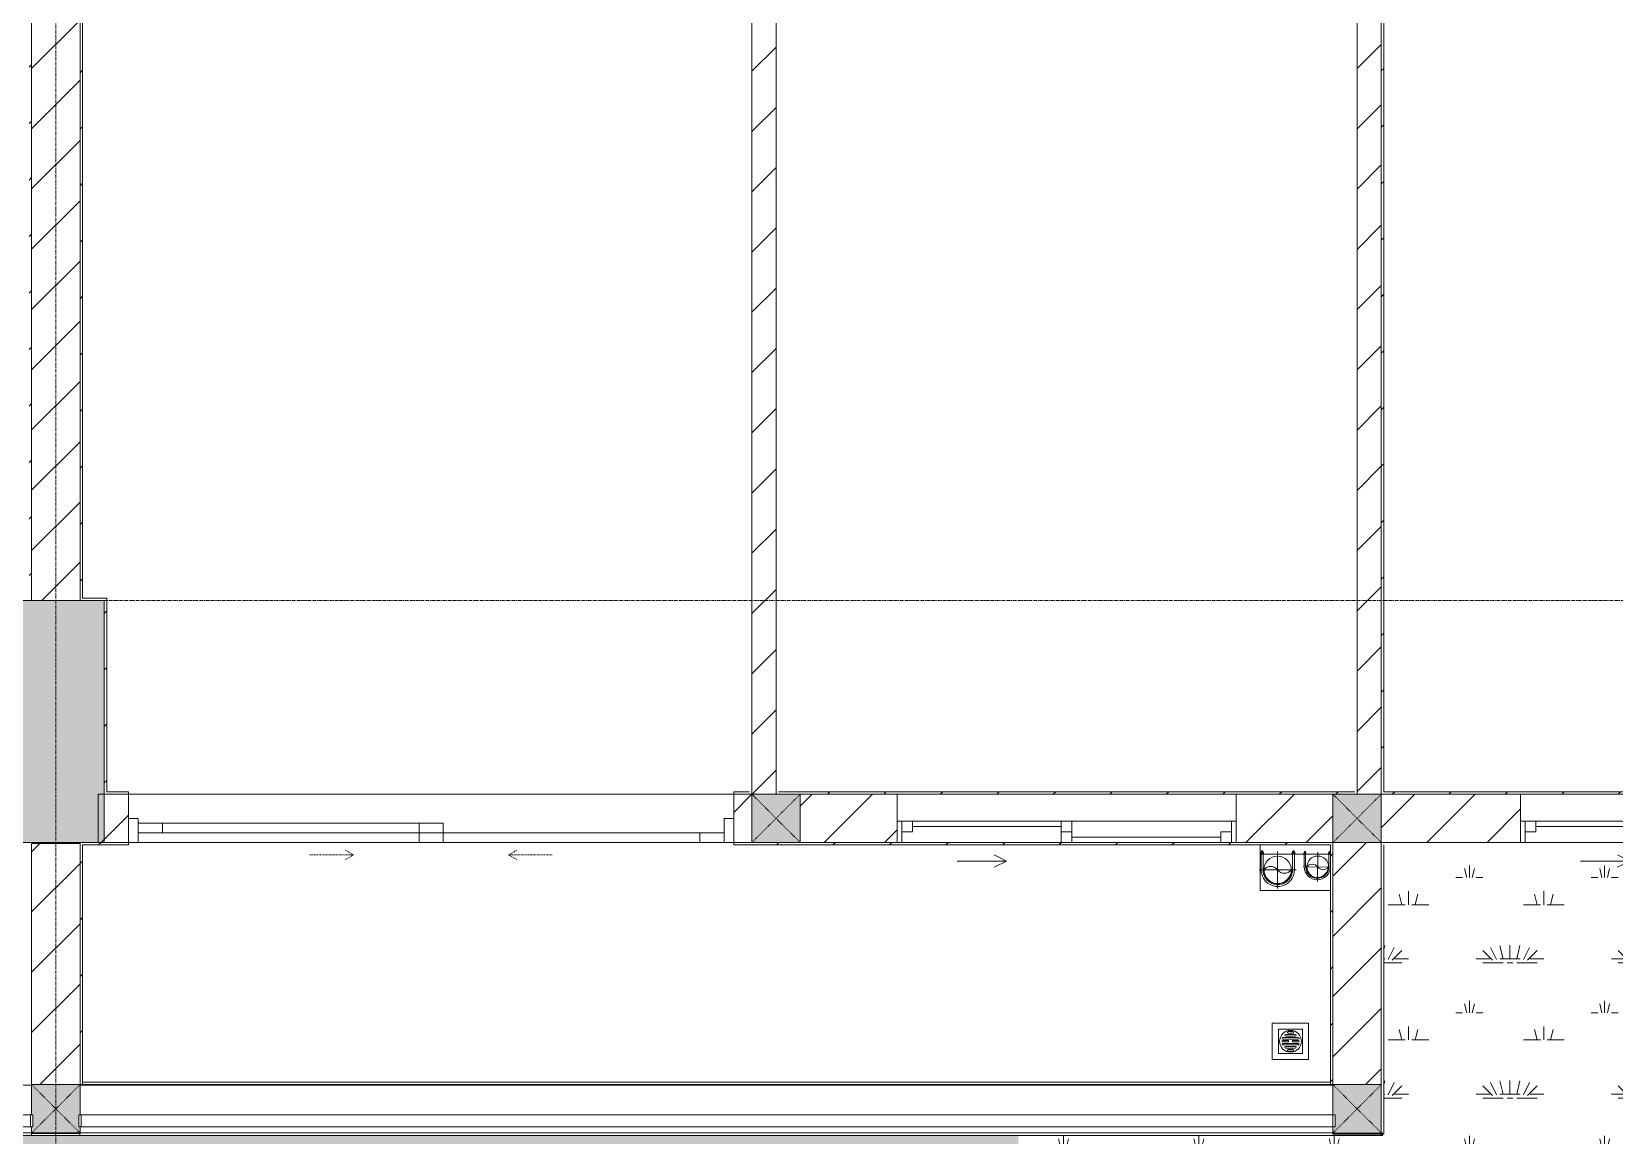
# Model space of a CAD drawing. Header units: millimetres. Extents: x 5359 to 218750, y -16347 to 109893.
# Drawn here: x 69053 to 75590, y 23327 to 27887 of the extents above; entities that cross this region are included whole.
import ezdxf

# ---------------------------------------------------------------- set-up
doc = ezdxf.new("R2010")
doc.units = ezdxf.units.MM
for name, pattern in [('Dash', [6, 3, -3]), ('Grid Line', [22.225, 12.7, -3.175, 3.175, -3.175]), ('IMPORT-CENTER _3_', [10.16, 6.35, -1.27, 1.27, -1.27])]:
    doc.linetypes.add(name, pattern=pattern)
for name, color, linetype, lineweight in [('0-1', 7, 'Continuous', 5), ('A-DOOR', 31, 'Continuous', 9), ('A-DOOR-FRAM', 31, 'Continuous', 9), ('A-DOOR-HDLN', 31, 'Dash', 9), ('A-FLOR-1', 9, 'Continuous', 9), ('A-FLOR-HRAL', 11, 'Continuous', 9), ('A-FLOR-PATT', 8, 'Continuous', 9), ('A-GLAZ', 151, 'Continuous', 9), ('A-WALL', 113, 'Continuous', 9), ('A-WALL-1', 53, 'Continuous', 18), ('A-WALL-2', 9, 'Continuous', 9), ('A-WALL-3', 113, 'Continuous', 18), ('A-WALL-PATT-1', 10, 'Continuous', 9), ('A-WALL-PATT-2', 9, 'Continuous', 9), ('A-WALL-PATT-3', 111, 'Continuous', 9), ('G-IMPT', 8, 'Continuous', 9), ('G-IMPT-1', 8, 'IMPORT-CENTER _3_', 9), ('I-WALL-1', 53, 'Continuous', 18), ('I-WALL-2', 9, 'Continuous', 9), ('M-EQPM', 50, 'Continuous', 9), ('S-BEAM-1', 9, 'Continuous', 9), ('S-COLS', 52, 'Continuous', 9), ('S-COLS-1', 253, 'Continuous', 5), ('S-COLS-2', 53, 'Continuous', 18), ('S-COLS-4', 52, 'Continuous', 18), ('S-COLS-5', 52, 'Dash', 9), ('S-COLS-HDLN', 52, 'Dash', 9), ('S-GRID-1', 1, 'Grid Line', 9)]:
    doc.layers.add(name, color=color, linetype=linetype, lineweight=lineweight)
pattern_1 = [(45, (0, 0), (-124.4508, 124.4508), [])]
pattern_2 = [(45, (0, 0), (-116.67262, 116.67262), [])]
pattern_3 = [(0, (167.64, 11.2), (558.8, 558.8), [83.82, -16.764, 22.352, -16.764, -419.1]), (0, (167.64, 11.2), (558.8, 558.8), [-139.7, 83.82, -335.28]), (0, (139.7, 27.94), (558.8, 558.8), [55.88, -41.91, 83.82, -41.91, -335.28]), (0, (139.7, 27.94), (558.8, 558.8), [-223.52, 55.88, -279.4]), (0, (335.3, 251.46), (558.8, 558.8), [69.85, -27.94, 69.85, -391.16]), (0, (55.9, 363.2), (558.8, 558.8), [27.94, -55.88, 27.94, -447.04]), (90, (111.76, 363.2), (-558.8, 558.8), [50.292, -508.508]), (90, (279.4, 27.94), (-558.8, 558.8), [55.88, -502.92]), (90, (419.1, 251.46), (-558.8, 558.8), [55.88, -502.92]), (45, (352.04, 22.35), (0, 558.7996), [55.88, -734.383]), (135, (206.76, 22.35), (-558.7996, 0), [55.88, -734.383]), (63.435, (335.28, 25.15), (-0.0005, 558.8001), [55.88, -1193.635]), (75.964, (307.34, 27.94), (-0.00237, 558.80038), [55.88, -2248.111]), (75.964, (447.04, 251.46), (-0.00237, 558.80038), [44.704, -2259.287]), (75.964, (122.94, 363.22), (-0.00237, 558.80038), [39.116, -2264.875]), (104.036, (251.46, 27.94), (0.00237, 558.80038), [55.88, -2248.111]), (104.036, (391.16, 251.46), (0.00237, 558.80038), [44.704, -2259.287]), (104.036, (100.58, 363.22), (0.00237, 558.80038), [39.116, -2264.875]), (116.565, (223.52, 25.15), (0.0005, 558.8001), [55.88, -1193.634])]

# ---------------------------------------------------------------- blocks, each defined once
blk = doc.blocks.new('NCV_TKTC_KET CAU_rvt-1-TKCS_MB ĐỊNH VỊ CỔNG-HÀNG RÀO')
at = {"layer": 'S-COLS-1'}
blk.add_hatch(color=256, dxfattribs=at).paths.add_polyline_path([(69352.6, 24536.9), (69352.6, 25536.9), (68952.6, 25536.9), (68952.6, 24536.9)])
at = {"layer": 'S-BEAM-1'}
for p, q in [((69052.6, 23535.3), (66052.6, 23535.3)), ((74427.6, 23535.3), (69252.6, 23535.3))]:
    blk.add_line(p, q, dxfattribs=at)
at = {"layer": 'S-COLS-2'}
for p, q in [((69352.6, 25536.9), (68952.6, 25536.9)), ((69352.6, 24536.9), (69352.6, 25536.9)), ((68952.6, 24536.9), (69352.6, 24536.9))]:
    blk.add_line(p, q, dxfattribs=at)
blk = doc.blocks.new('NCV_TKTC_TANG 1_rvt-1-TKCS_MB ĐỊNH VỊ CỔNG-HÀNG RÀO')
at = {"layer": 'A-WALL-PATT-1'}
h = blk.add_hatch(dxfattribs=at)
h.set_pattern_fill('FP_2', color=256, style=0, pattern_type=2)
h.set_pattern_definition(pattern_1)
h.paths.add_polyline_path([(74527.6, 24736.9), (74627.6, 24736.9), (74627.6, 28836.9), (74527.6, 28836.9), (74527.6, 25075.3)])
h.paths.add_polyline_path([(74577.6, 29036.9), (74627.6, 29036.9), (74627.6, 29786.9), (74527.6, 29786.9), (74527.6, 29036.9), (74538, 29036.9)])
h.paths.add_polyline_path([(74577.6, 30686.9), (74627.6, 30686.9), (74627.6, 31136.9), (74527.6, 31136.9), (74527.6, 30686.9)])
h = blk.add_hatch(dxfattribs=at)
h.set_pattern_fill('FP_2', color=256, style=0, pattern_type=2)
h.set_pattern_definition(pattern_1)
h.paths.add_polyline_path([(72127.6, 24737.4), (72127.6, 28836.9), (72027.6, 28836.9), (72027.6, 24737.4)])
h.paths.add_polyline_path([(72027.6, 29036.9), (72127.6, 29036.9), (72127.6, 29536.9), (72027.6, 29536.9)])
at = {"layer": 'A-WALL-PATT-2'}
h = blk.add_hatch(dxfattribs=at)
h.set_pattern_fill('FP_3', color=256, style=0, pattern_type=2)
h.set_pattern_definition(pattern_2)
h.paths.add_polyline_path([(69052.6, 25546.9), (69052.6, 32236.9), (69042.6, 32236.9), (69042.6, 25546.9)])
h = blk.add_hatch(dxfattribs=at)
h.set_pattern_fill('FP_3', color=256, style=0, pattern_type=2)
h.set_pattern_definition(pattern_2)
h.paths.add_polyline_path([(69262.6, 25546.9), (69262.6, 32236.9), (69252.6, 32236.9), (69252.6, 25546.9)])
h = blk.add_hatch(dxfattribs=at)
h.set_pattern_fill('FP_3', color=256, style=0, pattern_type=2)
h.set_pattern_definition(pattern_2)
h.paths.add_polyline_path([(74637.6, 24736.9), (74637.6, 29786.9), (74627.6, 29786.9), (74627.6, 24736.9)])
h.paths.add_polyline_path([(74627.6, 30686.9), (74637.6, 30686.9), (74637.6, 30786.9), (74627.6, 30786.9)])
h = blk.add_hatch(dxfattribs=at)
h.set_pattern_fill('FP_3', color=256, style=0, pattern_type=2)
h.set_pattern_definition(pattern_2)
h.paths.add_polyline_path([(69352.6, 24736.9), (69362.6, 24736.9), (69362.6, 25546.9), (69352.6, 25546.9), (69352.6, 25075.3)])
h = blk.add_hatch(dxfattribs=at)
h.set_pattern_fill('FP_3', color=256, style=0, pattern_type=2)
h.set_pattern_definition(pattern_2)
h.paths.add_polyline_path([(74517.6, 24736.9), (74517.6, 24746.9), (72137.6, 24746.9), (72137.6, 24736.9), (74353.5, 24736.9)])
h = blk.add_hatch(dxfattribs=at)
h.set_pattern_fill('FP_3', color=256, style=0, pattern_type=2)
h.set_pattern_definition(pattern_2)
h.paths.add_polyline_path([(77067.6, 24736.9), (77067.6, 24746.9), (74637.6, 24746.9), (74637.6, 24736.9), (76602.6, 24736.9)])
h = blk.add_hatch(dxfattribs=at)
h.set_pattern_fill('FP_3', color=256, style=0, pattern_type=2)
h.set_pattern_definition(pattern_2)
h.paths.add_polyline_path([(69262.6, 24526.9), (69452.6, 24526.9), (69452.6, 24536.9), (69252.6, 24536.9), (69252.6, 24526.9)])
h.paths.add_polyline_path([(73143.1, 24526.9), (74417.1, 24526.9), (74417.1, 24536.9), (71952.6, 24536.9), (71952.6, 24526.9), (72627.6, 24526.9)])
h = blk.add_hatch(dxfattribs=at)
h.set_pattern_fill('FP_3', color=256, style=0, pattern_type=2)
h.set_pattern_definition(pattern_2)
h.paths.add_polyline_path([(69252.6, 23536.9), (69262.6, 23536.9), (69262.6, 24526.9), (69252.6, 24526.9), (69252.6, 24089)])
h = blk.add_hatch(dxfattribs=at)
h.set_pattern_fill('FP_3', color=256, style=0, pattern_type=2)
h.set_pattern_definition(pattern_2)
h.paths.add_polyline_path([(74417.1, 23536.9), (74427.1, 23536.9), (74427.1, 24536.9), (74417.1, 24536.9), (74417.1, 24089)])
at = {"layer": 'A-FLOR-1'}
for p, q in [((69452.6, 24736.9), (71952.6, 24736.9)), ((71952.6, 24736.9), (69452.6, 24736.9)), ((69492.6, 24536.9), (70652.6, 24536.9))]:
    blk.add_line(p, q, dxfattribs=at)
at = {"layer": 'A-WALL-1'}
for p, q in [((72027.6, 28836.9), (72027.6, 24737.4)), ((72127.6, 24737.4), (72127.6, 28836.9)), ((74527.6, 28836.9), (74527.6, 24736.9)), ((72027.6, 24737.4), (72127.6, 24737.4)), ((74527.6, 24736.9), (74627.6, 24736.9))]:
    blk.add_line(p, q, dxfattribs=at)
at = {"layer": 'A-WALL-2'}
for p, q in [((74627.6, 24736.9), (74627.6, 28836.9)), ((74627.6, 28836.9), (74627.6, 24736.9))]:
    blk.add_line(p, q, dxfattribs=at)
at = {"layer": 'I-WALL-1'}
for p, q in [((69052.6, 25546.9), (69052.6, 32236.9)), ((69252.6, 32236.9), (69252.6, 25546.9)), ((69262.6, 25546.9), (69262.6, 32226.9)), ((74637.6, 24746.9), (74637.6, 29786.9)), ((68952.6, 25536.9), (69052.6, 25536.9)), ((69052.6, 25536.9), (69052.6, 25546.9)), ((69252.6, 25546.9), (69252.6, 25536.9)), ((69252.6, 25536.9), (69352.6, 25536.9)), ((69352.6, 25546.9), (69262.6, 25546.9)), ((69362.6, 25546.9), (69352.6, 25546.9)), ((69352.6, 25536.9), (69352.6, 24736.9)), ((69362.6, 24746.9), (69362.6, 25546.9)), ((69352.6, 24736.9), (69362.6, 24736.9)), ((69452.6, 24746.9), (69362.6, 24746.9)), ((69362.6, 24736.9), (69452.6, 24736.9)), ((69452.6, 24736.9), (69452.6, 24746.9)), ((72017.6, 24746.9), (71952.6, 24746.9)), ((71952.6, 24746.9), (71952.6, 24736.9)), ((71952.6, 24736.9), (72027.6, 24736.9)), ((72027.6, 24736.9), (72027.6, 24746.9)), ((74517.6, 24746.9), (72137.6, 24746.9)), ((72137.6, 24736.9), (72627.6, 24736.9)), ((74027.6, 24736.9), (74517.6, 24736.9)), ((74627.6, 24736.9), (74637.6, 24736.9)), ((77067.6, 24746.9), (74637.6, 24746.9)), ((74637.6, 24736.9), (75202.6, 24736.9)), ((69452.6, 24536.9), (69252.6, 24536.9)), ((69252.6, 24536.9), (69252.6, 24526.9)), ((69252.6, 24526.9), (69252.6, 23536.9)), ((69262.6, 24526.9), (69452.6, 24526.9)), ((69262.6, 23536.9), (69262.6, 24526.9)), ((69452.6, 24526.9), (69452.6, 24536.9)), ((72627.6, 24536.9), (71952.6, 24536.9)), ((71952.6, 24536.9), (71952.6, 24526.9)), ((71952.6, 24526.9), (74417.1, 24526.9)), ((74417.1, 24536.9), (74027.6, 24536.9)), ((74427.1, 24536.9), (74417.1, 24536.9)), ((74417.1, 24526.9), (74417.1, 23536.9)), ((74427.1, 23536.9), (74427.1, 24536.9)), ((69252.6, 23536.9), (69262.6, 23536.9)), ((74417.1, 23536.9), (74427.1, 23536.9))]:
    blk.add_line(p, q, dxfattribs=at)
at = {"layer": 'I-WALL-2'}
for p, q in [((69262.6, 23546.9), (74417.1, 23546.9)), ((74417.1, 23536.9), (69262.6, 23536.9))]:
    blk.add_line(p, q, dxfattribs=at)
blk = doc.blocks.new('1_FAMILY RVT - W01-WxH 1400x1400xmm-389822-TKCS_MB ĐỊNH VỊ CỔNG-HÀNG RÀO')
at = {"layer": 'A-GLAZ'}
for p, q in [((248.4, 172.39), (299.2, 197.79)), ((248.4, 172.39), (299.2, 146.99)), ((248.4, 172.39), (451.6, 172.39)), ((-700, 96.19), (-700, -103.81)), ((700, 96.19), (-700, 96.19)), ((-700, 96.19), (-636.5, 96.19)), ((-680.95, 96.19), (-680.95, 7.29)), ((-636.5, 96.19), (-22.225, 96.19)), ((-636.5, 96.19), (-636.5, 51.74)), ((-636.5, 73.965), (-22.225, 73.965)), ((-22.225, 7.29), (-22.225, 96.19)), ((-22.225, 96.19), (22.225, 96.19)), ((22.225, 96.19), (680.95, 96.19)), ((22.225, 96.19), (22.225, 7.29)), ((680.95, 96.19), (700, 96.19)), ((680.95, 96.19), (680.95, 7.29)), ((700, -103.81), (700, 96.19)), ((-700, 7.29), (-680.95, 7.29)), ((-636.5, 51.74), (-680.95, 51.74)), ((-680.95, 7.29), (-22.225, 7.29)), ((22.225, 51.74), (-22.225, 51.74)), ((-22.225, 7.29), (22.225, 7.29)), ((22.225, 29.515), (636.5, 29.515)), ((22.225, 7.29), (636.5, 7.29)), ((636.5, 51.74), (636.5, 7.29)), ((680.95, 51.74), (636.5, 51.74)), ((636.5, 7.29), (700, 7.29)), ((-700, -103.81), (700, -103.81))]:
    blk.add_line(p, q, dxfattribs=at)
blk = doc.blocks.new('DEG_02-DEG_03 - DEG_02-2500x2400mm-CỬA ĐI 02 CÁNH TRƯỢT-625766-TKCS_MB ĐỊNH VỊ CỔNG-HÀNG RÀO')
at = {"layer": 'A-DOOR'}
for p, q in [((-1110, 100), (-1210, 100)), ((-1210, 100), (-1210, 60)), ((-1110, 60), (-1110, 100)), ((-1110, 100), (-50, 100)), ((50, 100), (-50, 100)), ((-50, 100), (-50, 60)), ((50, 60), (50, 100)), ((-1210, 60), (-1110, 60)), ((-50, 60), (-1110, 60)), ((50, 60), (-50, 60)), ((-50, 60), (-50, 20)), ((-50, 60), (50, 60)), ((-50, 20), (50, 20)), ((50, 20), (50, 60)), ((50, 60), (1110, 60)), ((1110, 20), (50, 20)), ((1210, 60), (1110, 60)), ((1110, 60), (1110, 20)), ((1110, 20), (1210, 20)), ((1210, 20), (1210, 60))]:
    blk.add_line(p, q, dxfattribs=at)
at = {"layer": 'A-DOOR-FRAM'}
for p, q in [((-1210, 100), (-1250, 100)), ((-1250, 100), (-1250, 0)), ((-1210, 0), (-1210, 100)), ((1250, 100), (1210, 100)), ((1210, 100), (1210, 0)), ((1250, 0), (1250, 100)), ((-1250, 0), (-1210, 0)), ((1210, 0), (1250, 0))]:
    blk.add_line(p, q, dxfattribs=at)
at = {"layer": 'A-DOOR-HDLN'}
for p, q in [((-500.4, 151.1), (-320.4, 151.1)), ((-320.4, 151.1), (-355, 171.1)), ((-320.4, 151.1), (-355, 131.1)), ((320.4, 151.1), (355, 171.1)), ((320.4, 151.1), (355, 131.1)), ((500.4, 151.1), (320.4, 151.1))]:
    blk.add_line(p, q, dxfattribs=at)
blk = doc.blocks.new('Railing - 50 x 10mm-1251311-TKCS_MB ĐỊNH VỊ CỔNG-HÀNG RÀO')
at = {"layer": 'A-FLOR-HRAL'}
for p, q in [((25, 5), (-25, 5)), ((-25, 5), (-25, -5)), ((25, -5), (25, 5)), ((-25, -5), (25, -5))]:
    blk.add_line(p, q, dxfattribs=at)
blk = doc.blocks.new('Railing - Railing-1602710-TKCS_MB ĐỊNH VỊ CỔNG-HÀNG RÀO')
at = {"layer": 'A-FLOR-HRAL'}
for p, q in [((69047.6, 23412.4), (66057.6, 23412.4)), ((66057.6, 23362.4), (69047.6, 23362.4))]:
    blk.add_line(p, q, dxfattribs=at)
at = {"rotation": 90}
for p in [(66052.6, 23387.4), (69052.6, 23387.4)]:
    blk.add_blockref('Railing - 50 x 10mm-1251311-TKCS_MB ĐỊNH VỊ CỔNG-HÀNG RÀO', p, dxfattribs=at)
blk = doc.blocks.new('Railing - Railing-1602730-TKCS_MB ĐỊNH VỊ CỔNG-HÀNG RÀO')
at = {"layer": 'A-FLOR-HRAL'}
for p, q in [((74427.5, 23412.4), (69257.5, 23412.4)), ((69257.5, 23362.4), (74427.5, 23362.4))]:
    blk.add_line(p, q, dxfattribs=at)
at = {"rotation": 90}
for p in [(69252.5, 23387.4), (74432.5, 23387.4)]:
    blk.add_blockref('Railing - 50 x 10mm-1251311-TKCS_MB ĐỊNH VỊ CỔNG-HÀNG RÀO', p, dxfattribs=at)
blk = doc.blocks.new('TKTC_XREF_251221_MB TANG 1 - TKTC_XREF_260130_MB TANG 1_dwg_CUM U_DN100-V180-TKCS_MB ĐỊNH VỊ CỔNG-HÀNG RÀO')
at = {"layer": 'G-IMPT'}
blk.add_hatch(color=256, dxfattribs=at).paths.add_polyline_path([(61, 0), (58.9, 15.8), (52.8, 30.5), (43.1, 43.1), (30.5, 52.8), (15.8, 58.9), (0, 61), (0, 57), (14.8, 55.1), (28.5, 49.4), (40.3, 40.3), (49.4, 28.5), (55.1, 14.8), (55.4, -12.3), (55.1, -14.8), (49.4, -28.5), (40.3, -40.3), (28.5, -49.4), (14.8, -55.1), (0, -57), (0, -61), (15.8, -58.9), (30.5, -52.8), (43.1, -43.1), (52.8, -30.5), (59.4, -12.3)])
for p, q in [((-79.1, 66.6), (-79.1, 63.4)), ((-76.6, 66.6), (-76.6, 63.4)), ((-74.6, 66.6), (-74.6, 63.4)), ((-72.7, 68.8), (-72.7, 60.7)), ((-66.9, 67.9), (-71.7, 67.9)), ((-66.9, 62.1), (-71.7, 62.1)), ((-79.1, -63.4), (-79.1, -66.6)), ((-76.6, -63.4), (-76.6, -66.6)), ((-74.6, -63.4), (-74.6, -66.6)), ((-72.7, -60.7), (-72.7, -69.3)), ((-66.9, -62.1), (-71.7, -62.1)), ((-66.9, -67.9), (-71.7, -67.9)), ((-65, -69), (0, -69))]:
    blk.add_line(p, q, dxfattribs=at)
at = {"layer": 'G-IMPT', "flags": 128}
for points in [[(-72.7, 67.6), (-78.1, 67.6), (-78.1, 62.4), (-72.7, 62.4)], [(-71.7, 59.2), (-66.9, 59.2), (-66.9, 68.8)], [(-65, 68.9), (-65, 57.3), (-66.9, 57.3), (-66.9, 59.2)], [(-65, 61), (0, 61), (0, 57)], [(-72.7, -62.4), (-78.1, -62.4), (-78.1, -67.6), (-72.7, -67.6)], [(-71.7, -70.8), (-66.9, -70.8), (-66.9, -59.2), (-71.7, -59.2)], [(-66.9, -59.2), (-66.9, -57.3), (-65, -57.3), (-65, -72.7), (-66.9, -72.7), (-66.9, -70.8)], [(-65, -61), (0, -61), (0, -57)]]:
    blk.add_lwpolyline(points, dxfattribs=at)
at = {"layer": 'G-IMPT'}
for centre, radius, start, end in [((-78.1, 66.6), 0.96, 90, 180), ((-78.1, 63.4), 0.96, 180, 270), ((-67.9, 65), 4.8, 143.1301, 216.8699), ((-71.1, 60.7), 1.56, 112.61986, 247.38014), ((0, 0), 69, 270, 88.43855), ((0, 0), 61, 270, 90), ((0, 0), 57, 270, 90), ((-78.1, -63.4), 0.96, 90, 180), ((-78.1, -66.6), 0.96, 180, 270), ((-71.1, -60.7), 1.56, 112.61986, 247.38014), ((-67.9, -65), 4.8, 143.1301, 216.8699), ((-71.1, -69.3), 1.56, 112.61986, 247.38014)]:
    blk.add_arc(centre, radius, start, end, dxfattribs=at)
blk = doc.blocks.new('TKTC_XREF_251221_MB TANG 1 - TKTC_XREF_260130_MB TANG 1_dwg_$cc-V181-TKCS_MB ĐỊNH VỊ CỔNG-HÀNG RÀO')
at = {"layer": 'G-IMPT'}
blk.add_circle((0, 0), 0.5, dxfattribs=at)
for centre, radius, start, end in [((0, 0), 0.5, 90, 270), ((0.188, 0.25), 0.313, 126.8699, 233.1301), ((-0.188, -0.25), 0.313, 306.8699, 53.1301)]:
    blk.add_arc(centre, radius, start, end, dxfattribs=at)
at = {"layer": 'G-IMPT-1'}
for p, q in [((-0.673, 0), (0.673, 0)), ((0, -0.673), (0, 0.58))]:
    blk.add_line(p, q, dxfattribs=at)
blk = doc.blocks.new('TKTC_XREF_251221_MB TANG 1 - TKTC_XREF_260130_MB TANG 1_dwg_CUM U_DN100-4202115-TKCS_MB ĐỊNH VỊ CỔNG-HÀNG RÀO')
at = {"layer": 'G-IMPT'}
blk.add_hatch(color=256, dxfattribs=at).paths.add_polyline_path([(0, -61), (0, -57), (14.8, -55.1), (28.5, -49.4), (40.3, -40.3), (49.4, -28.5), (55.1, -14.8), (57, 0), (55.1, 14.8), (49.4, 28.5), (40.3, 40.3), (28.5, 49.4), (14.8, 55.1), (0, 57), (0, 61), (15.8, 58.9), (37.7, 47.3), (43.1, 43.1), (52.8, 30.5), (58.9, 15.8), (61, 0), (58.9, -15.8), (52.8, -30.5), (43.1, -43.1), (30.5, -52.8), (15.8, -58.9)])
for p, q in [((-79.1, 66.6), (-79.1, 63.4)), ((-76.6, 66.6), (-76.6, 63.4)), ((-74.6, 66.6), (-74.6, 63.4)), ((-72.7, 69.3), (-72.7, 60.7)), ((-66.9, 67.9), (-71.7, 67.9)), ((-65, 69), (0, 69)), ((-66.9, 62.1), (-71.7, 62.1)), ((-79.1, -63.4), (-79.1, -66.6)), ((-76.6, -63.4), (-76.6, -66.6)), ((-74.6, -63.4), (-74.6, -66.6)), ((-72.7, -60.7), (-72.7, -69.3)), ((-66.9, -62.1), (-71.7, -62.1)), ((-66.9, -67.9), (-71.7, -67.9)), ((-65, -69), (0, -69))]:
    blk.add_line(p, q, dxfattribs=at)
at = {"layer": 'G-IMPT', "flags": 128}
for points in [[(-72.7, 67.6), (-78.1, 67.6), (-78.1, 62.4), (-72.7, 62.4)], [(-71.7, 59.2), (-66.9, 59.2), (-66.9, 70.8), (-71.7, 70.8)], [(-66.9, 70.8), (-66.9, 72.7), (-65, 72.7), (-65, 57.3), (-66.9, 57.3), (-66.9, 59.2)], [(-65, 61), (0, 61), (0, 57)], [(-72.7, -62.4), (-78.1, -62.4), (-78.1, -67.6), (-72.7, -67.6)], [(-71.7, -70.8), (-66.9, -70.8), (-66.9, -59.2), (-71.7, -59.2)], [(-66.9, -59.2), (-66.9, -57.3), (-65, -57.3), (-65, -72.7), (-66.9, -72.7), (-66.9, -70.8)], [(-65, -61), (0, -61), (0, -57)]]:
    blk.add_lwpolyline(points, dxfattribs=at)
at = {"layer": 'G-IMPT'}
for centre, radius, start, end in [((-78.1, 66.6), 0.96, 90, 180), ((-71.1, 69.3), 1.56, 112.61986, 247.38014), ((-67.9, 65), 4.8, 143.1301, 216.8699), ((0, 0), 69, 270, 90), ((-78.1, 63.4), 0.96, 180, 270), ((-71.1, 60.7), 1.56, 112.61986, 247.38014), ((0, 0), 61, 270, 90), ((0, 0), 57, 270, 90), ((-78.1, -63.4), 0.96, 90, 180), ((-71.1, -60.7), 1.56, 112.61986, 247.38014), ((-67.9, -65), 4.8, 143.1301, 216.8699), ((-78.1, -66.6), 0.96, 180, 270), ((-71.1, -69.3), 1.56, 112.61986, 247.38014)]:
    blk.add_arc(centre, radius, start, end, dxfattribs=at)
blk = doc.blocks.new('TKTC_XREF_251221_MB TANG 1 - TKTC_XREF_260130_MB TANG 1_dwg_$cc-V107-TKCS_MB ĐỊNH VỊ CỔNG-HÀNG RÀO')
at = {"layer": 'G-IMPT'}
blk.add_circle((0, 0), 0.5, dxfattribs=at)
for centre, radius, start, end in [((0, 0), 0.5, 90, 270), ((0.188, 0.25), 0.313, 126.8699, 233.1301), ((-0.188, -0.25), 0.313, 306.8699, 53.1301)]:
    blk.add_arc(centre, radius, start, end, dxfattribs=at)
at = {"layer": 'G-IMPT-1'}
for p, q in [((0, -0.673), (0, 0.673)), ((-0.673, 0), (0.673, 0))]:
    blk.add_line(p, q, dxfattribs=at)
blk = doc.blocks.new('TKTC_XREF_251221_MB TANG 1 - TKTC_XREF_260130_MB TANG 1_dwg_THU NUOC - THU NUOC-444531-TKCS_MB TẦNG 1-4202120-TKCS_MB ĐỊNH VỊ CỔNG-HÀNG RÀO')
at = {"layer": 'M-EQPM'}
for p, q in [((-23.3, 10.8), (40.9, 10.8)), ((40.9, 4.8), (-23.3, 4.8)), ((-11, 23.3), (28.5, 23.3)), ((28.5, 17.3), (-11, 17.3)), ((-1.1, 35.6), (18.5, 35.6)), ((18.5, 29.6), (-1.1, 29.6)), ((-23.3, -13.6), (40.9, -13.6)), ((40.9, -19.6), (-23.3, -19.6)), ((-11, -26.1), (28.5, -26.1)), ((28.5, -32.1), (-11, -32.1)), ((-1.1, -38.5), (18.5, -38.5)), ((18.5, -44.5), (-1.1, -44.5))]:
    blk.add_line(p, q, dxfattribs=at)
at = {"layer": 'M-EQPM', "flags": 128}
for points in [[(83.7, -79.4), (83.7, 70.6), (-66.3, 70.6), (-66.3, -79.4)], [(58.7, -54.4), (58.7, 45.6), (-41.3, 45.6), (-41.3, -54.4)]]:
    blk.add_lwpolyline(points, close=True, dxfattribs=at)
for points in [[(-23.3, -1.2), (0.7, -1.2), (0.7, -7.2), (-23.3, -7.2)], [(40.9, -7.2), (16.7, -7.2), (16.7, -1.2), (40.9, -1.2)]]:
    blk.add_lwpolyline(points, dxfattribs=at)
at = {"layer": 'M-EQPM'}
for centre, radius, start, end in [((8.7, -4.4), 45, 360, 180), ((8.7, -4.4), 45, 360, 180), ((-23.3, 7.8), 3, 90, 270), ((-11, 20.3), 3, 90, 270), ((-1.1, 32.6), 3, 90, 270), ((18.5, 32.6), 3, 270, 90), ((28.5, 20.3), 3, 270, 90), ((40.9, 7.8), 3, 270, 90), ((8.7, -4.4), 45, 180, 360), ((8.7, -4.4), 45, 180, 360), ((-23.3, -4.2), 3, 90, 270), ((-23.3, -16.6), 3, 90, 270), ((-11, -29.1), 3, 90, 270), ((-1.1, -41.5), 3, 90, 270), ((18.5, -41.5), 3, 270, 90), ((28.5, -29.1), 3, 270, 90), ((40.9, -4.2), 3, 270, 90), ((40.9, -16.6), 3, 270, 90)]:
    blk.add_arc(centre, radius, start, end, dxfattribs=at)
blk = doc.blocks.new('TKTC_XREF_251221_MB TANG 1 - TKTC_XREF_260130_MB TANG 1_dwg-4202109-TKCS_MB ĐỊNH VỊ CỔNG-HÀNG RÀO')
at = {"layer": 'G-IMPT'}
blk.add_line((-128734.2, -376857.6), (-129024.2, -376857.6), dxfattribs=at)
at = {"layer": 'G-IMPT', "flags": 128}
for points in [[(-128734.2, -376857.5), (-129024.4, -376857.5), (-129024.2, -376819.7)], [(-129024.2, -376857.6), (-129024.2, -377007.3), (-128734.6, -377007.3)]]:
    blk.add_lwpolyline(points, dxfattribs=at)
at = {"extrusion": (0, 0, -1)}
for name, p, xscale, yscale, zscale, rotation in [('TKTC_XREF_251221_MB TANG 1 - TKTC_XREF_260130_MB TANG 1_dwg_$cc-V107-TKCS_MB ĐỊNH VỊ CỔNG-HÀNG RÀO', (128952.7, -376922.5), 113.7150000000073, 113.7150000000073, -113.7150000000073, 89.99900866374671), ('TKTC_XREF_251221_MB TANG 1 - TKTC_XREF_260130_MB TANG 1_dwg_CUM U_DN100-4202115-TKCS_MB ĐỊNH VỊ CỔNG-HÀNG RÀO', (128951.8, -376922.5), 0.9975000000000007, 0.9975000000000007, -0.9975000000000008, 270.0009913382951), ('TKTC_XREF_251221_MB TANG 1 - TKTC_XREF_260130_MB TANG 1_dwg_$cc-V181-TKCS_MB ĐỊNH VỊ CỔNG-HÀNG RÀO', (128786.7, -376910.4), 90.00000000005114, 90.00000000005114, -90.00000000005114, 90.30471752172576)]:
    blk.add_blockref(name, p, dxfattribs=dict(at, xscale=xscale, yscale=yscale, zscale=zscale, rotation=rotation))
at = {"xscale": 0.7894736842105242, "yscale": 0.7894736842105242, "zscale": 0.7894736842105242, "rotation": 270.0693092566554}
blk.add_blockref('TKTC_XREF_251221_MB TANG 1 - TKTC_XREF_260130_MB TANG 1_dwg_CUM U_DN100-V180-TKCS_MB ĐỊNH VỊ CỔNG-HÀNG RÀO', (-128788.5, -376908.9), dxfattribs=at)
blk.add_blockref('TKTC_XREF_251221_MB TANG 1 - TKTC_XREF_260130_MB TANG 1_dwg_THU NUOC - THU NUOC-444531-TKCS_MB TẦNG 1-4202120-TKCS_MB ĐỊNH VỊ CỔNG-HÀNG RÀO', (-128908, -377626.3))
blk = doc.blocks.new('TKTC_XREF_251221_MB TANG 1 - TKTC_XREF_251221_MB TANG 1-2038492-TKCS_MB ĐỊNH VỊ CỔNG-HÀNG RÀO')
blk.add_blockref('TKTC_XREF_251221_MB TANG 1 - TKTC_XREF_260130_MB TANG 1_dwg-4202109-TKCS_MB ĐỊNH VỊ CỔNG-HÀNG RÀO', (169499.1, 384109.7))
blk = doc.blocks.new('G1_SOF - BO TRU - 200x200-3050151-TKCS_MB ĐỊNH VỊ CỔNG-HÀNG RÀO')
at = {"layer": 'S-COLS-HDLN'}
for p, q in [((-100, 100), (100, -100)), ((100, 100), (-100, -100))]:
    blk.add_line(p, q, dxfattribs=at)

msp = doc.modelspace()

# ---------------------------------------------------------------- hatches: boundary and pattern name
at = {"layer": 'A-FLOR-PATT'}
h = msp.add_hatch(dxfattribs=at)
h.set_pattern_fill('FP_14', color=256, style=0, pattern_type=2)
h.set_pattern_definition(pattern_3)
h.paths.add_polyline_path([(73117.6, 20988.2), (73127.6, 20988.2), (73127.6, 23327.4), (65842.6, 23327.4), (65842.6, 24526.9), (61137.6, 24526.9), (61137.6, 23327.4), (57652.6, 23327.4), (57652.6, 23337.4), (57642.6, 23337.4), (57642.6, 24526.9), (52937.6, 24526.9), (52937.6, 23337.4), (52937.6, 23335.3), (52937.6, 23326.9), (49442.6, 23326.9), (49442.6, 24527.4), (45852.6, 24527.4), (45852.6, 24535.3), (44802.6, 24535.3), (44802.6, 24527.4), (44812.6, 24527.4), (44812.6, 20988.2), (63459.6, 20988.2)])
h = msp.add_hatch(dxfattribs=at)
h.set_pattern_fill('FP_14', color=256, style=0, pattern_type=2)
h.set_pattern_definition(pattern_3)
h.paths.add_polyline_path([(74627.6, 23332.4), (74627.6, 23332.4), (74627.6, 23336.9)])
h.paths.add_polyline_path([(77452.6, 20988.2), (77452.6, 23236.9), (77102.6, 23236.9), (77102.6, 23335.3), (77092.6, 23336.9), (77092.6, 24526.9), (77102.6, 24526.9), (77102.6, 24536.9), (74637.6, 24536.9), (74637.6, 23332.4), (74632.6, 23332.4), (74632.6, 23327.4), (74627.6, 23332.4), (74627.6, 23327.4), (73227.6, 23327.4), (73227.6, 20988.2)])
at = {"layer": 'A-WALL-PATT-3'}
h = msp.add_hatch(dxfattribs=at)
h.set_pattern_fill('FP_1', color=256, style=0, pattern_type=2)
h.set_pattern_definition(pattern_1)
h.paths.add_polyline_path([(69252.6, 25536.9), (69252.6, 28836.9), (69052.6, 28836.9), (69052.6, 25536.9)])
h.paths.add_polyline_path([(69252.6, 29036.9), (69252.6, 32237), (69052.6, 32237), (69052.6, 29036.9)])
h = msp.add_hatch(dxfattribs=at)
h.set_pattern_fill('FP_1', color=256, style=0, pattern_type=2)
h.set_pattern_definition(pattern_1)
h.paths.add_polyline_path([(74427.6, 24536.9), (74427.6, 24736.9), (74027.6, 24736.9), (74027.6, 24536.9), (74353.5, 24536.9)])
h.paths.add_polyline_path([(72627.6, 24536.9), (72627.6, 24736.9), (72227.6, 24736.9), (72227.6, 24536.9)])
h.paths.add_polyline_path([(69327.6, 24536.9), (69452.6, 24536.9), (69452.6, 24736.9), (69327.6, 24736.9), (69327.6, 24636.9)])
h.paths.add_polyline_path([(71952.6, 24536.9), (72027.6, 24536.9), (72027.6, 24736.9), (71952.6, 24736.9), (71952.6, 24636.9)])
h = msp.add_hatch(dxfattribs=at)
h.set_pattern_fill('FP_1', color=256, style=0, pattern_type=2)
h.set_pattern_definition(pattern_1)
h.paths.add_polyline_path([(74627.6, 24536.9), (74637.6, 24537.4), (75202.6, 24537.4), (75202.6, 24736.9), (74627.6, 24736.9)])
h.paths.add_polyline_path([(77102.6, 24536.9), (77102.6, 24736.9), (76602.6, 24736.9), (76602.6, 24537.4), (77092.6, 24537.4)])
h = msp.add_hatch(dxfattribs=at)
h.set_pattern_fill('FP_1', color=256, style=0, pattern_type=2)
h.set_pattern_definition(pattern_1)
h.paths.add_polyline_path([(69252.6, 23536.9), (69252.6, 24532.4), (69052.6, 24532.4), (69052.6, 23536.9)])
h = msp.add_hatch(dxfattribs=at)
h.set_pattern_fill('FP_1', color=256, style=0, pattern_type=2)
h.set_pattern_definition(pattern_1)
h.paths.add_polyline_path([(74427.6, 23332.4), (74627.6, 23332.4), (74627.6, 23336.9), (74427.6, 23336.9)])
h.paths.add_polyline_path([(74427.6, 23536.9), (74627.6, 23536.9), (74627.6, 24536.9), (74427.6, 24536.9), (74427.6, 24089)])
at = {"layer": 'S-COLS-1'}
for points in [[(72027.6, 24536.9), (72227.6, 24536.9), (72227.6, 24736.9), (72027.6, 24736.9)], [(74427.6, 24536.9), (74627.6, 24536.9), (74627.6, 24736.9), (74427.6, 24736.9)], [(69247.5, 23336.9), (69252.6, 23336.9), (69252.6, 23362.4), (69247.5, 23362.4), (69247.5, 23412.4), (69252.6, 23412.4), (69252.6, 23536.9), (69052.6, 23536.9), (69052.6, 23412.4), (69057.6, 23412.4), (69057.6, 23362.4), (69052.6, 23362.4), (69052.6, 23336.9), (69057.6, 23336.9)], [(74437.5, 23336.9), (74627.6, 23336.9), (74627.6, 23536.9), (74427.6, 23536.9), (74427.6, 23412.4), (74437.5, 23412.4), (74437.5, 23362.4), (74427.6, 23362.4), (74427.6, 23336.9)]]:
    msp.add_hatch(color=256, dxfattribs=at).paths.add_polyline_path(points)

# ---------------------------------------------------------------- linework, layer by layer
at = {"layer": 'A-WALL'}
for p, q in [((69452.6, 24736.9), (71952.6, 24736.9)), ((72027.6, 24536.9), (72027.6, 24736.9)), ((72227.6, 24736.9), (72227.6, 24536.9)), ((74427.6, 24536.9), (74427.6, 24736.9)), ((74627.6, 24736.9), (74627.6, 24536.9)), ((70652.6, 24536.9), (69492.6, 24536.9)), ((74627.6, 24536.9), (74427.6, 24536.9)), ((74637.6, 24537.4), (75202.6, 24537.4)), ((75202.6, 24536.9), (74637.6, 24536.9)), ((69052.6, 23536.9), (69252.6, 23536.9)), ((74427.6, 23536.9), (74627.6, 23536.9)), ((66052.6, 23337.4), (69052.6, 23337.4)), ((69052.6, 23327.4), (66052.6, 23327.4)), ((69252.6, 23336.9), (69052.6, 23336.9)), ((74627.6, 23327.4), (69251.5, 23327.4)), ((69252.6, 23337.4), (74427.6, 23337.4)), ((74627.6, 23336.9), (74427.6, 23336.9)), ((74627.6, 23332.4), (74627.6, 23336.9))]:
    msp.add_line(p, q, dxfattribs=at)
at = {"layer": 'A-WALL-3'}
for p, q in [((69052.6, 28836.9), (69052.6, 25536.9)), ((69252.6, 25536.9), (69252.6, 28836.9)), ((69052.6, 25536.9), (69252.6, 25536.9)), ((69452.6, 24736.9), (69327.6, 24736.9)), ((69327.6, 24736.9), (69327.6, 24536.9)), ((69452.6, 24636.9), (69452.6, 24736.9)), ((72027.6, 24736.9), (71952.6, 24736.9)), ((71952.6, 24736.9), (71952.6, 24636.9)), ((72627.6, 24736.9), (72227.6, 24736.9)), ((74427.6, 24736.9), (74027.6, 24736.9)), ((75202.6, 24736.9), (74627.6, 24736.9)), ((69052.6, 24532.4), (69052.6, 23536.9)), ((69252.6, 24532.4), (69052.6, 24532.4)), ((69252.6, 23536.9), (69252.6, 24532.4)), ((69327.6, 24536.9), (69452.6, 24536.9)), ((71952.6, 24536.9), (72027.6, 24536.9)), ((72227.6, 24536.9), (72627.6, 24536.9)), ((74027.6, 24536.9), (74427.6, 24536.9)), ((74427.6, 24536.9), (74427.6, 23536.9)), ((74637.6, 24537.4), (74627.6, 24537.4)), ((74627.6, 24537.4), (74627.6, 23332.4)), ((74627.6, 23536.9), (74627.6, 24536.9)), ((74627.6, 24536.9), (74637.6, 24536.9)), ((74637.6, 23332.4), (74637.6, 24527.4)), ((69251.5, 23337.4), (69052.6, 23337.4)), ((69052.6, 23337.4), (69052.6, 23327.4)), ((69052.6, 23335.3), (69252.6, 23335.3)), ((69052.6, 23327.4), (69251.5, 23327.4)), ((69251.5, 23327.4), (69251.5, 23337.4)), ((69252.6, 23335.3), (69252.6, 23336.9)), ((74427.6, 23336.9), (74427.6, 23332.4)), ((74427.6, 23332.4), (74627.6, 23332.4)), ((74632.6, 23337.4), (74627.6, 23337.4)), ((74627.6, 23337.4), (74627.6, 23336.9)), ((74627.6, 23332.4), (74627.6, 23327.4)), ((74627.6, 23332.4), (74637.6, 23332.4)), ((74627.6, 23327.4), (74632.6, 23327.4)), ((74632.6, 23327.4), (74632.6, 23337.4))]:
    msp.add_line(p, q, dxfattribs=at)
at = {"layer": 'S-COLS'}
for p, q in [((72027.6, 24736.9), (72027.6, 24536.9)), ((72227.6, 24536.9), (72227.6, 24736.9)), ((74427.6, 24736.9), (74427.6, 24536.9)), ((74627.6, 24536.9), (74627.6, 24736.9)), ((74427.6, 24536.9), (74627.6, 24536.9)), ((69252.6, 23536.9), (69052.6, 23536.9)), ((74627.6, 23536.9), (74427.6, 23536.9)), ((69052.6, 23336.9), (69252.6, 23336.9)), ((74427.6, 23336.9), (74627.6, 23336.9))]:
    msp.add_line(p, q, dxfattribs=at)
at = {"layer": 'S-COLS-4'}
for p, q in [((72227.6, 24736.9), (72027.6, 24736.9)), ((74627.6, 24736.9), (74427.6, 24736.9)), ((72027.6, 24536.9), (72227.6, 24536.9)), ((69052.6, 23536.9), (69052.6, 23412.4)), ((69252.6, 23412.4), (69252.6, 23536.9)), ((74427.6, 23536.9), (74427.6, 23412.4)), ((74627.6, 23336.9), (74627.6, 23536.9)), ((69052.6, 23362.4), (69052.6, 23336.9)), ((69252.6, 23336.9), (69252.6, 23362.4)), ((74427.6, 23362.4), (74427.6, 23336.9))]:
    msp.add_line(p, q, dxfattribs=at)
at = {"layer": 'S-GRID-1'}
for p, q in [((69152.6, 13102.5), (69152.6, 80482.7)), ((132680.6, 25536.9), (27631.1, 25536.9)), ((135474.6, 24536.9), (24837.1, 24536.9))]:
    msp.add_line(p, q, dxfattribs=at)

# ---------------------------------------------------------------- block references
at = {"layer": '0-1'}
for name in ['NCV_TKTC_KET CAU_rvt-1-TKCS_MB ĐỊNH VỊ CỔNG-HÀNG RÀO', 'NCV_TKTC_TANG 1_rvt-1-TKCS_MB ĐỊNH VỊ CỔNG-HÀNG RÀO']:
    msp.add_blockref(name, (0, 0), dxfattribs=at)
at = {"layer": 'A-DOOR', "rotation": 180}
msp.add_blockref('DEG_02-DEG_03 - DEG_02-2500x2400mm-CỬA ĐI 02 CÁNH TRƯỢT-625766-TKCS_MB ĐỊNH VỊ CỔNG-HÀNG RÀO', (70702.6, 24636.9), dxfattribs=at)
at = {"layer": 'A-FLOR-HRAL'}
for name in ['Railing - Railing-1602710-TKCS_MB ĐỊNH VỊ CỔNG-HÀNG RÀO', 'Railing - Railing-1602730-TKCS_MB ĐỊNH VỊ CỔNG-HÀNG RÀO']:
    msp.add_blockref(name, (0, 0), dxfattribs=at)
at = {"layer": 'A-GLAZ', "rotation": 180}
for p in [(73327.6, 24633.1), (75902.6, 24633.1)]:
    msp.add_blockref('1_FAMILY RVT - W01-WxH 1400x1400xmm-389822-TKCS_MB ĐỊNH VỊ CỔNG-HÀNG RÀO', p, dxfattribs=at)
at = {"layer": 'M-EQPM'}
msp.add_blockref('TKTC_XREF_251221_MB TANG 1 - TKTC_XREF_251221_MB TANG 1-2038492-TKCS_MB ĐỊNH VỊ CỔNG-HÀNG RÀO', (33652.6, 17236.9), dxfattribs=at)
at = {"layer": 'S-COLS-5'}
for p in [(72127.6, 24636.9), (74527.6, 24636.9), (69152.6, 23436.9), (74527.6, 23436.9)]:
    msp.add_blockref('G1_SOF - BO TRU - 200x200-3050151-TKCS_MB ĐỊNH VỊ CỔNG-HÀNG RÀO', p, dxfattribs=at)

doc.saveas('drawing.dxf')
